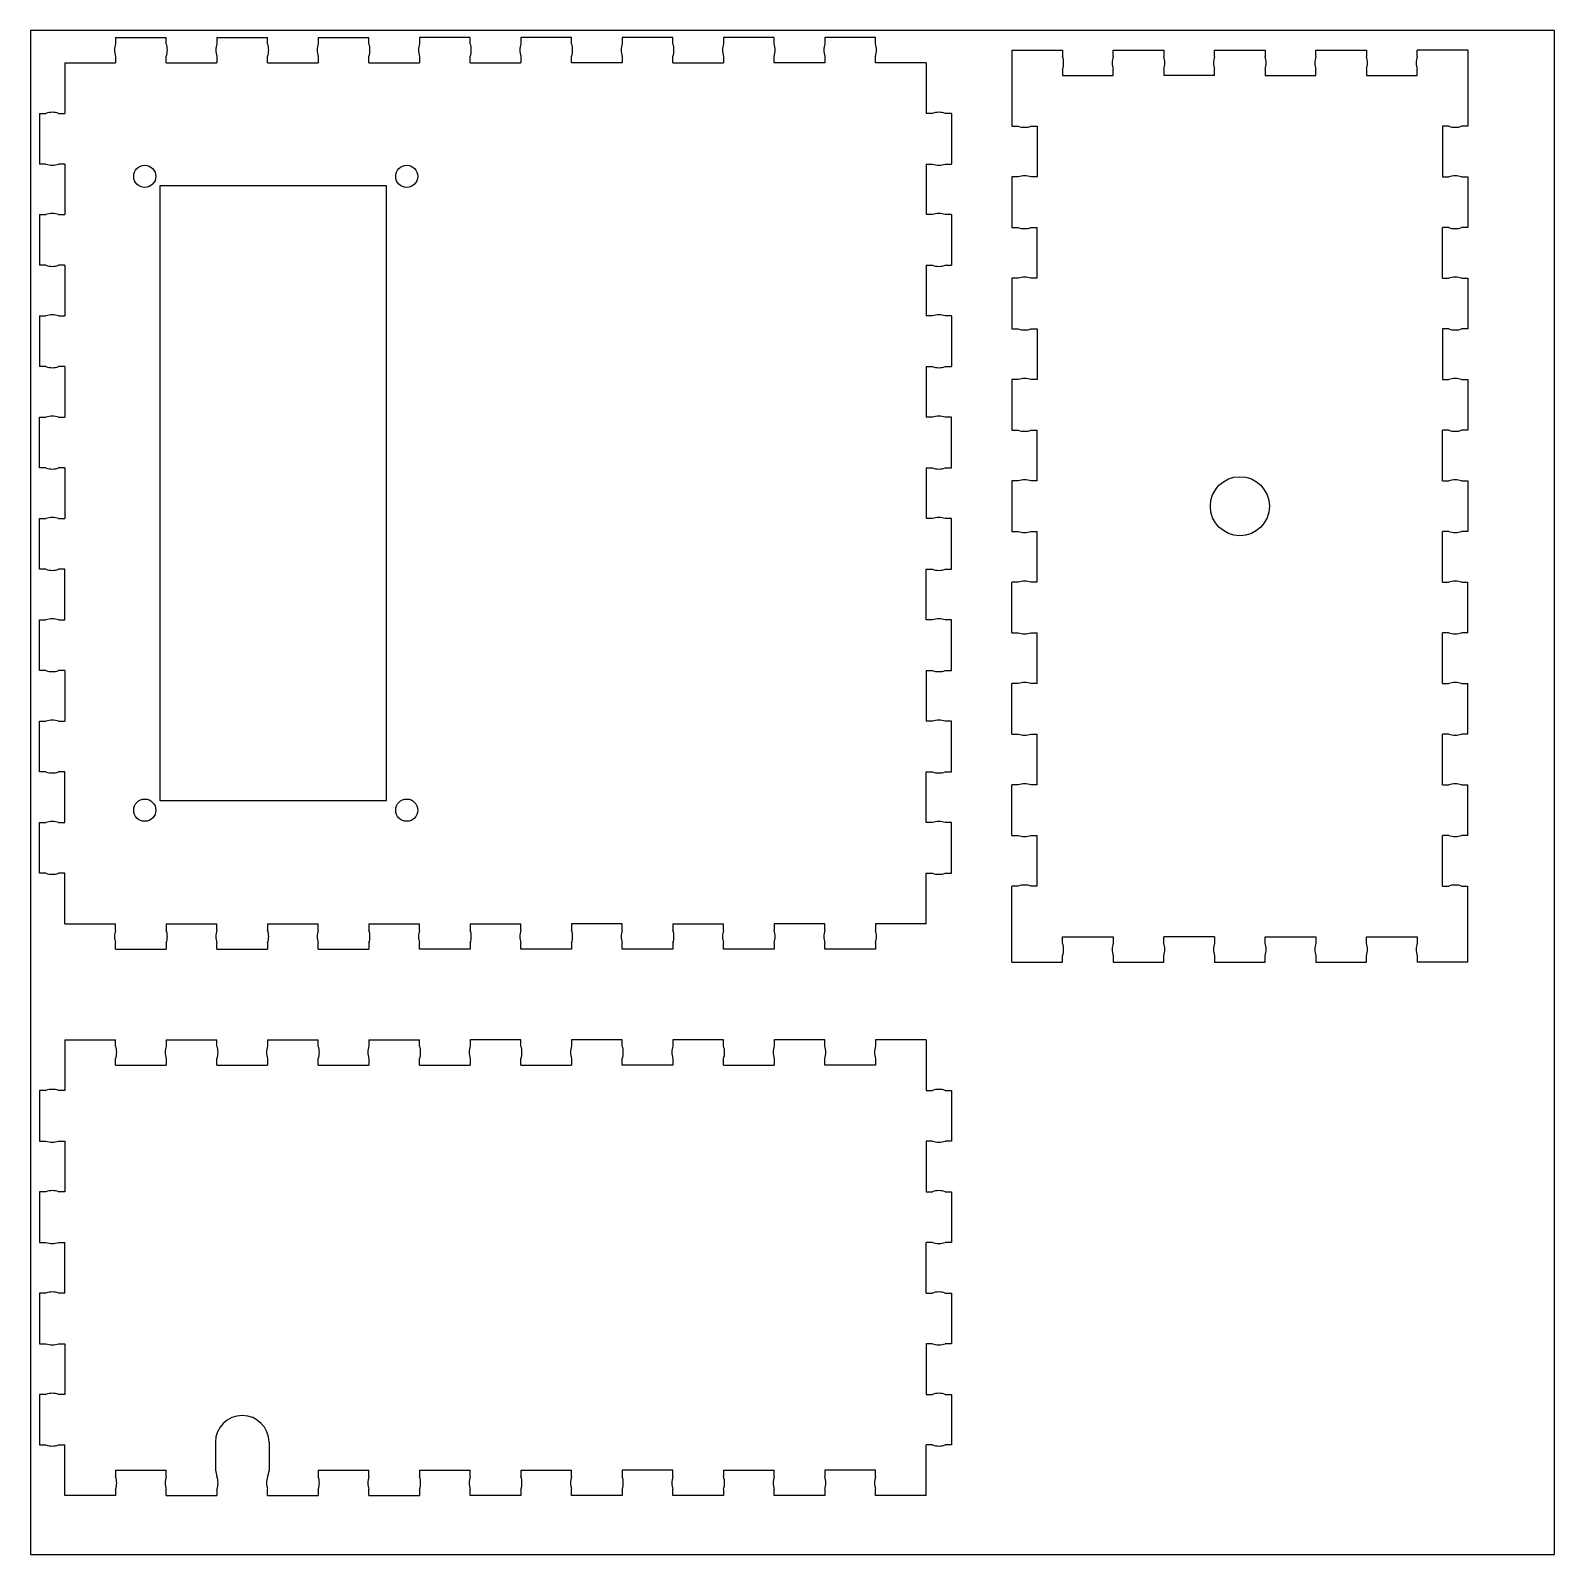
# Model space of a CAD drawing. Header units: inches. Extents: x 0.8 to 15.3, y 0.7 to 7.8.
# Drawn here: x 0.77 to 7.87, y 0.67 to 7.77 of the extents above; entities that cross this region are included whole.
import ezdxf

# ---------------------------------------------------------------- set-up
doc = ezdxf.new("R2010")
doc.units = ezdxf.units.IN
doc.header["$MEASUREMENT"] = 0

msp = doc.modelspace()

# ---------------------------------------------------------------- linework, layer by layer
for p, q in [((1.1715, 7.7404), (1.4075, 7.7404)), ((1.1715, 7.7404), (1.1715, 7.7109)), ((1.4075, 7.7109), (1.4075, 7.7404)), ((1.6435, 7.7404), (1.8795, 7.7404)), ((1.6435, 7.7404), (1.6435, 7.7109)), ((1.8795, 7.7109), (1.8795, 7.7404)), ((2.1155, 7.7404), (2.3515, 7.7404)), ((2.1155, 7.7404), (2.1155, 7.7109)), ((2.3515, 7.7109), (2.3515, 7.7404)), ((2.8235, 7.7404), (2.5875, 7.7404)), ((2.5875, 7.7404), (2.5875, 7.7109)), ((2.8235, 7.7109), (2.8235, 7.7404)), ((3.2955, 7.7404), (3.0595, 7.7404)), ((3.0595, 7.7404), (3.0595, 7.7109)), ((3.2955, 7.7109), (3.2955, 7.7404)), ((3.7675, 7.7404), (3.5315, 7.7404)), ((3.5315, 7.7404), (3.5315, 7.7109)), ((3.7675, 7.7109), (3.7675, 7.7404)), ((4.2395, 7.7404), (4.0035, 7.7404)), ((4.0035, 7.7404), (4.0035, 7.7109)), ((4.2395, 7.7109), (4.2395, 7.7404)), ((4.7115, 7.7404), (4.4755, 7.7404)), ((4.4755, 7.7404), (4.4755, 7.7109)), ((4.7115, 7.7109), (4.7115, 7.7404)), ((5.3469, 7.6803), (5.5829, 7.6803)), ((5.3469, 7.6803), (5.3469, 7.3263)), ((5.5829, 7.6803), (5.5829, 7.6508)), ((5.8189, 7.6803), (6.0549, 7.6803)), ((5.8189, 7.6508), (5.8189, 7.6803)), ((6.0549, 7.6803), (6.0549, 7.6508)), ((6.2909, 7.6803), (6.5269, 7.6803)), ((6.2909, 7.6508), (6.2909, 7.6803)), ((6.5269, 7.6803), (6.5269, 7.6508)), ((6.7629, 7.6803), (6.9989, 7.6803)), ((6.7629, 7.6508), (6.7629, 7.6803)), ((6.9989, 7.6803), (6.9989, 7.6508)), ((7.2349, 7.6508), (7.2349, 7.6803)), ((7.4709, 7.6803), (7.2349, 7.6803)), ((7.4709, 7.6803), (7.4709, 7.3263)), ((0.9355, 7.6224), (0.9355, 7.3864)), ((0.9355, 7.6224), (1.1715, 7.6224)), ((1.1715, 7.6519), (1.1715, 7.6224)), ((1.4075, 7.6224), (1.4075, 7.6519)), ((1.4075, 7.6224), (1.6435, 7.6224)), ((1.6435, 7.6519), (1.6435, 7.6224)), ((1.8795, 7.6224), (1.8795, 7.6519)), ((1.8795, 7.6224), (2.1155, 7.6224)), ((2.1155, 7.6519), (2.1155, 7.6224)), ((2.3515, 7.6224), (2.3515, 7.6519)), ((2.3515, 7.6224), (2.5875, 7.6224)), ((2.5875, 7.6519), (2.5875, 7.6224)), ((2.8235, 7.6224), (2.8235, 7.6519)), ((2.8235, 7.6224), (3.0595, 7.6224)), ((3.0595, 7.6519), (3.0595, 7.6224)), ((3.2955, 7.6224), (3.2955, 7.6519)), ((3.5315, 7.6224), (3.2955, 7.6224)), ((3.5315, 7.6519), (3.5315, 7.6224)), ((3.7675, 7.6224), (3.7675, 7.6519)), ((3.7675, 7.6224), (4.0035, 7.6224)), ((4.0035, 7.6519), (4.0035, 7.6224)), ((4.2395, 7.6224), (4.2395, 7.6519)), ((4.4755, 7.6224), (4.2395, 7.6224)), ((4.4755, 7.6519), (4.4755, 7.6224)), ((4.7115, 7.6224), (4.7115, 7.6519)), ((4.9475, 7.6224), (4.7115, 7.6224)), ((4.9475, 7.6224), (4.9475, 7.3864)), ((5.5829, 7.5918), (5.5829, 7.5623)), ((5.5829, 7.5623), (5.8189, 7.5623)), ((5.8189, 7.5623), (5.8189, 7.5918)), ((6.0549, 7.5918), (6.0549, 7.5623)), ((6.2909, 7.5623), (6.0549, 7.5623)), ((6.2909, 7.5623), (6.2909, 7.5918)), ((6.5269, 7.5918), (6.5269, 7.5623)), ((6.5269, 7.5623), (6.7629, 7.5623)), ((6.7629, 7.5623), (6.7629, 7.5918)), ((6.9989, 7.5918), (6.9989, 7.5623)), ((6.9989, 7.5623), (7.2349, 7.5623)), ((7.2349, 7.5623), (7.2349, 7.5918)), ((0.8175, 7.3864), (0.8175, 7.1504)), ((0.8175, 7.3864), (0.847, 7.3864)), ((0.906, 7.3864), (0.9355, 7.3864)), ((4.977, 7.3864), (4.9475, 7.3864)), ((5.0655, 7.3864), (5.036, 7.3864)), ((5.0655, 7.3864), (5.0655, 7.1504)), ((5.3469, 7.3263), (5.3764, 7.3263)), ((5.4354, 7.3263), (5.4649, 7.3263)), ((5.4649, 7.3263), (5.4649, 7.0903)), ((7.3529, 7.3263), (7.3529, 7.0903)), ((7.3824, 7.3263), (7.3529, 7.3263)), ((7.4709, 7.3263), (7.4414, 7.3263)), ((0.847, 7.1504), (0.8175, 7.1504)), ((0.9355, 7.1504), (0.906, 7.1504)), ((0.9355, 7.1504), (0.9355, 6.9144)), ((4.9475, 7.1504), (4.9475, 6.9144)), ((4.9475, 7.1504), (4.977, 7.1504)), ((5.036, 7.1504), (5.0655, 7.1504)), ((5.3469, 7.0903), (5.3469, 6.8543)), ((5.3764, 7.0903), (5.3469, 7.0903)), ((5.4649, 7.0903), (5.4354, 7.0903)), ((7.3529, 7.0903), (7.3824, 7.0903)), ((7.4414, 7.0903), (7.4709, 7.0903)), ((7.4709, 7.0903), (7.4709, 6.8543)), ((0.8175, 6.9144), (0.8175, 6.6784)), ((0.8175, 6.9144), (0.847, 6.9144)), ((0.906, 6.9144), (0.9355, 6.9144)), ((4.977, 6.9144), (4.9475, 6.9144)), ((5.0655, 6.9144), (5.036, 6.9144)), ((5.0655, 6.9144), (5.0655, 6.6784)), ((5.3469, 6.8543), (5.3764, 6.8543)), ((5.4354, 6.8543), (5.4649, 6.8543)), ((5.4649, 6.6183), (5.4649, 6.8543)), ((7.3529, 6.6183), (7.3529, 6.8543)), ((7.3824, 6.8543), (7.3529, 6.8543)), ((7.4709, 6.8543), (7.4414, 6.8543)), ((0.847, 6.6784), (0.8175, 6.6784)), ((0.9355, 6.6784), (0.906, 6.6784)), ((0.9355, 6.6784), (0.9355, 6.4424)), ((4.9475, 6.6784), (4.9475, 6.4424)), ((4.9475, 6.6784), (4.977, 6.6784)), ((5.036, 6.6784), (5.0655, 6.6784)), ((5.3469, 6.6183), (5.3469, 6.3823)), ((5.3764, 6.6183), (5.3469, 6.6183)), ((5.4649, 6.6183), (5.4354, 6.6183)), ((7.3529, 6.6183), (7.3824, 6.6183)), ((7.4414, 6.6183), (7.4709, 6.6183)), ((7.4709, 6.6183), (7.4709, 6.3823)), ((0.8175, 6.4424), (0.8175, 6.2064)), ((0.8175, 6.4424), (0.847, 6.4424)), ((0.906, 6.4424), (0.9355, 6.4424)), ((4.977, 6.4424), (4.9475, 6.4424)), ((5.0655, 6.4424), (5.036, 6.4424)), ((5.0655, 6.4424), (5.0655, 6.2064)), ((5.3469, 6.3823), (5.3764, 6.3823)), ((5.4354, 6.3823), (5.4649, 6.3823)), ((5.4649, 6.3823), (5.4649, 6.1463)), ((7.3529, 6.3823), (7.3529, 6.1463)), ((7.3824, 6.3823), (7.3529, 6.3823)), ((7.4709, 6.3823), (7.4414, 6.3823)), ((0.847, 6.2064), (0.8175, 6.2064)), ((0.9355, 6.2064), (0.906, 6.2064)), ((0.9355, 6.2064), (0.9355, 5.9704)), ((4.9475, 6.2064), (4.9475, 5.9704)), ((4.9475, 6.2064), (4.977, 6.2064)), ((5.036, 6.2064), (5.0655, 6.2064)), ((5.3469, 6.1463), (5.3469, 5.9103)), ((5.3764, 6.1463), (5.3469, 6.1463)), ((5.4649, 6.1463), (5.4354, 6.1463)), ((7.3529, 6.1463), (7.3824, 6.1463)), ((7.4414, 6.1463), (7.4709, 6.1463)), ((7.4709, 6.1463), (7.4709, 5.9103)), ((0.8175, 5.7344), (0.8175, 5.9704)), ((0.8175, 5.9704), (0.847, 5.9704)), ((0.906, 5.9704), (0.9355, 5.9704)), ((4.977, 5.9704), (4.9475, 5.9704)), ((5.0655, 5.9704), (5.036, 5.9704)), ((5.0655, 5.7344), (5.0655, 5.9704)), ((5.3469, 5.9103), (5.3764, 5.9103)), ((5.4354, 5.9103), (5.4649, 5.9103)), ((5.4649, 5.6743), (5.4649, 5.9103)), ((7.3529, 5.6743), (7.3529, 5.9103)), ((7.3824, 5.9103), (7.3529, 5.9103)), ((7.4709, 5.9103), (7.4414, 5.9103)), ((0.847, 5.7344), (0.8175, 5.7344)), ((0.9355, 5.7344), (0.906, 5.7344)), ((0.9355, 5.7344), (0.9355, 5.4984)), ((4.9475, 5.7344), (4.9475, 5.4984)), ((4.9475, 5.7344), (4.977, 5.7344)), ((5.036, 5.7344), (5.0655, 5.7344)), ((5.3469, 5.6743), (5.3469, 5.4383)), ((5.3764, 5.6743), (5.3469, 5.6743)), ((5.4649, 5.6743), (5.4354, 5.6743)), ((7.3529, 5.6743), (7.3824, 5.6743)), ((7.4414, 5.6743), (7.4709, 5.6743)), ((7.4709, 5.6743), (7.4709, 5.4383)), ((0.8175, 5.2624), (0.8175, 5.4984)), ((0.8175, 5.4984), (0.847, 5.4984)), ((0.906, 5.4984), (0.9355, 5.4984)), ((4.977, 5.4984), (4.9475, 5.4984)), ((5.0655, 5.4984), (5.036, 5.4984)), ((5.0655, 5.2624), (5.0655, 5.4984)), ((5.3469, 5.4383), (5.3764, 5.4383)), ((5.4354, 5.4383), (5.4649, 5.4383)), ((5.4649, 5.2023), (5.4649, 5.4383)), ((7.3529, 5.2023), (7.3529, 5.4383)), ((7.3824, 5.4383), (7.3529, 5.4383)), ((7.4709, 5.4383), (7.4414, 5.4383)), ((0.847, 5.2624), (0.8175, 5.2624)), ((0.9355, 5.2624), (0.906, 5.2624)), ((0.9355, 5.0264), (0.9355, 5.2624)), ((4.9475, 5.0264), (4.9475, 5.2624)), ((4.9475, 5.2624), (4.977, 5.2624)), ((5.036, 5.2624), (5.0655, 5.2624)), ((5.3469, 4.9663), (5.3469, 5.2023)), ((5.3764, 5.2023), (5.3469, 5.2023)), ((5.4649, 5.2023), (5.4354, 5.2023)), ((7.3529, 5.2023), (7.3824, 5.2023)), ((7.4414, 5.2023), (7.4709, 5.2023)), ((7.4709, 4.9663), (7.4709, 5.2023)), ((0.8175, 4.7904), (0.8175, 5.0264)), ((0.8175, 5.0264), (0.847, 5.0264)), ((0.906, 5.0264), (0.9355, 5.0264)), ((4.977, 5.0264), (4.9475, 5.0264)), ((5.0655, 5.0264), (5.036, 5.0264)), ((5.0655, 4.7904), (5.0655, 5.0264)), ((5.3469, 4.9663), (5.3764, 4.9663)), ((5.4354, 4.9663), (5.4649, 4.9663)), ((5.4649, 4.7303), (5.4649, 4.9663)), ((7.3529, 4.7303), (7.3529, 4.9663)), ((7.3824, 4.9663), (7.3529, 4.9663)), ((7.4709, 4.9663), (7.4414, 4.9663)), ((0.847, 4.7904), (0.8175, 4.7904)), ((0.9355, 4.7904), (0.906, 4.7904)), ((0.9355, 4.7904), (0.9355, 4.5544)), ((4.9475, 4.7904), (4.9475, 4.5544)), ((4.9475, 4.7904), (4.977, 4.7904)), ((5.036, 4.7904), (5.0655, 4.7904)), ((5.3469, 4.4943), (5.3469, 4.7303)), ((5.3764, 4.7303), (5.3469, 4.7303)), ((5.4649, 4.7303), (5.4354, 4.7303)), ((7.3529, 4.7303), (7.3824, 4.7303)), ((7.4414, 4.7303), (7.4709, 4.7303)), ((7.4709, 4.4943), (7.4709, 4.7303)), ((0.8175, 4.3184), (0.8175, 4.5544)), ((0.8175, 4.5544), (0.847, 4.5544)), ((0.906, 4.5544), (0.9355, 4.5544)), ((4.977, 4.5544), (4.9475, 4.5544)), ((5.0655, 4.5544), (5.036, 4.5544)), ((5.0655, 4.3184), (5.0655, 4.5544)), ((5.3469, 4.4943), (5.3764, 4.4943)), ((5.4354, 4.4943), (5.4649, 4.4943)), ((5.4649, 4.2583), (5.4649, 4.4943)), ((7.3529, 4.2583), (7.3529, 4.4943)), ((7.3824, 4.4943), (7.3529, 4.4943)), ((7.4709, 4.4943), (7.4414, 4.4943)), ((0.847, 4.3184), (0.8175, 4.3184)), ((0.9355, 4.3184), (0.906, 4.3184)), ((0.9355, 4.0824), (0.9355, 4.3184)), ((4.9475, 4.0824), (4.9475, 4.3184)), ((4.9475, 4.3184), (4.977, 4.3184)), ((5.036, 4.3184), (5.0655, 4.3184)), ((5.3469, 4.0223), (5.3469, 4.2583)), ((5.3764, 4.2583), (5.3469, 4.2583)), ((5.4649, 4.2583), (5.4354, 4.2583)), ((7.3529, 4.2583), (7.3824, 4.2583)), ((7.4414, 4.2583), (7.4709, 4.2583)), ((7.4709, 4.0223), (7.4709, 4.2583)), ((0.8175, 3.8464), (0.8175, 4.0824)), ((0.8175, 4.0824), (0.847, 4.0824)), ((0.906, 4.0824), (0.9355, 4.0824)), ((4.977, 4.0824), (4.9475, 4.0824)), ((5.0655, 4.0824), (5.036, 4.0824)), ((5.0655, 3.8464), (5.0655, 4.0824)), ((5.3469, 4.0223), (5.3764, 4.0223)), ((5.4354, 4.0223), (5.4649, 4.0223)), ((5.4649, 3.7863), (5.4649, 4.0223)), ((7.3529, 3.7863), (7.3529, 4.0223)), ((7.3824, 4.0223), (7.3529, 4.0223)), ((7.4709, 4.0223), (7.4414, 4.0223)), ((0.847, 3.8464), (0.8175, 3.8464)), ((0.9355, 3.8464), (0.906, 3.8464)), ((0.9355, 3.6104), (0.9355, 3.8464)), ((4.9475, 3.8464), (4.977, 3.8464)), ((4.9475, 3.6104), (4.9475, 3.8464)), ((5.036, 3.8464), (5.0655, 3.8464)), ((5.3469, 3.4323), (5.3469, 3.7863)), ((5.3764, 3.7863), (5.3469, 3.7863)), ((5.4649, 3.7863), (5.4354, 3.7863)), ((7.3529, 3.7863), (7.3824, 3.7863)), ((7.4414, 3.7863), (7.4709, 3.7863)), ((7.4709, 3.4323), (7.4709, 3.7863)), ((0.9355, 3.6104), (1.1715, 3.6104)), ((1.1715, 3.5809), (1.1715, 3.6104)), ((1.4075, 3.6104), (1.6435, 3.6104)), ((1.4075, 3.6104), (1.4075, 3.5809)), ((1.6435, 3.5809), (1.6435, 3.6104)), ((1.8795, 3.6104), (2.1155, 3.6104)), ((1.8795, 3.6104), (1.8795, 3.5809)), ((2.1155, 3.5809), (2.1155, 3.6104)), ((2.3515, 3.6104), (2.5875, 3.6104)), ((2.3515, 3.6104), (2.3515, 3.5809)), ((2.5875, 3.5809), (2.5875, 3.6104)), ((2.8235, 3.6104), (3.0595, 3.6104)), ((2.8235, 3.6104), (2.8235, 3.5809)), ((3.0595, 3.5809), (3.0595, 3.6104)), ((3.5315, 3.6104), (3.2955, 3.6104)), ((3.2955, 3.6104), (3.2955, 3.5809)), ((3.5315, 3.5809), (3.5315, 3.6104)), ((3.7675, 3.6104), (4.0035, 3.6104)), ((3.7675, 3.6104), (3.7675, 3.5809)), ((4.0035, 3.5809), (4.0035, 3.6104)), ((4.4755, 3.6104), (4.2395, 3.6104)), ((4.2395, 3.6104), (4.2395, 3.5809)), ((4.4755, 3.5809), (4.4755, 3.6104)), ((4.7115, 3.6104), (4.7115, 3.5809)), ((4.9475, 3.6104), (4.7115, 3.6104)), ((5.5829, 3.5503), (5.8189, 3.5503)), ((5.5829, 3.5208), (5.5829, 3.5503)), ((5.8189, 3.5503), (5.8189, 3.5208)), ((6.2909, 3.5503), (6.0549, 3.5503)), ((6.0549, 3.5208), (6.0549, 3.5503)), ((6.2909, 3.5503), (6.2909, 3.5208)), ((6.5269, 3.5503), (6.7629, 3.5503)), ((6.5269, 3.5208), (6.5269, 3.5503)), ((6.7629, 3.5503), (6.7629, 3.5208)), ((6.9989, 3.5208), (6.9989, 3.5503)), ((6.9989, 3.5503), (7.2349, 3.5503)), ((7.2349, 3.5503), (7.2349, 3.5208)), ((1.1715, 3.4924), (1.1715, 3.5219)), ((1.1715, 3.4924), (1.4075, 3.4924)), ((1.4075, 3.5219), (1.4075, 3.4924)), ((1.6435, 3.4924), (1.6435, 3.5219)), ((1.6435, 3.4924), (1.8795, 3.4924)), ((1.8795, 3.5219), (1.8795, 3.4924)), ((2.1155, 3.4924), (2.1155, 3.5219)), ((2.1155, 3.4924), (2.3515, 3.4924)), ((2.3515, 3.5219), (2.3515, 3.4924)), ((2.5875, 3.4924), (2.5875, 3.5219)), ((2.8235, 3.4924), (2.5875, 3.4924)), ((2.8235, 3.5219), (2.8235, 3.4924)), ((3.0595, 3.4924), (3.0595, 3.5219)), ((3.2955, 3.4924), (3.0595, 3.4924)), ((3.2955, 3.5219), (3.2955, 3.4924)), ((3.5315, 3.4924), (3.5315, 3.5219)), ((3.7675, 3.4924), (3.5315, 3.4924)), ((3.7675, 3.5219), (3.7675, 3.4924)), ((4.0035, 3.4924), (4.0035, 3.5219)), ((4.2395, 3.4924), (4.0035, 3.4924)), ((4.2395, 3.5219), (4.2395, 3.4924)), ((4.4755, 3.4924), (4.4755, 3.5219)), ((4.7115, 3.4924), (4.4755, 3.4924)), ((4.7115, 3.5219), (4.7115, 3.4924)), ((5.3469, 3.4323), (5.5829, 3.4323)), ((5.5829, 3.4323), (5.5829, 3.4618)), ((5.8189, 3.4618), (5.8189, 3.4323)), ((5.8189, 3.4323), (6.0549, 3.4323)), ((6.0549, 3.4323), (6.0549, 3.4618)), ((6.2909, 3.4618), (6.2909, 3.4323)), ((6.2909, 3.4323), (6.5269, 3.4323)), ((6.5269, 3.4323), (6.5269, 3.4618)), ((6.7629, 3.4618), (6.7629, 3.4323)), ((6.7629, 3.4323), (6.9989, 3.4323)), ((6.9989, 3.4323), (6.9989, 3.4618)), ((7.2349, 3.4618), (7.2349, 3.4323)), ((7.4709, 3.4323), (7.2349, 3.4323)), ((0.9355, 3.0707), (1.1715, 3.0707)), ((0.9355, 3.0707), (0.9355, 2.8347)), ((1.1715, 3.0412), (1.1715, 3.0707)), ((1.4075, 3.0707), (1.6435, 3.0707)), ((1.4075, 3.0707), (1.4075, 3.0412)), ((1.6435, 3.0412), (1.6435, 3.0707)), ((1.8795, 3.0707), (2.1155, 3.0707)), ((1.8795, 3.0707), (1.8795, 3.0412)), ((2.1155, 3.0412), (2.1155, 3.0707)), ((2.3515, 3.0707), (2.5875, 3.0707)), ((2.3515, 3.0707), (2.3515, 3.0412)), ((2.5875, 3.0412), (2.5875, 3.0707)), ((3.0595, 3.0707), (2.8235, 3.0707)), ((2.8235, 3.0707), (2.8235, 3.0412)), ((3.0595, 3.0412), (3.0595, 3.0707)), ((3.5315, 3.0707), (3.2955, 3.0707)), ((3.2955, 3.0707), (3.2955, 3.0412)), ((3.5315, 3.0412), (3.5315, 3.0707)), ((4.0035, 3.0707), (3.7675, 3.0707)), ((3.7675, 3.0707), (3.7675, 3.0412)), ((4.0035, 3.0412), (4.0035, 3.0707)), ((4.4755, 3.0707), (4.2395, 3.0707)), ((4.2395, 3.0707), (4.2395, 3.0412)), ((4.4755, 3.0412), (4.4755, 3.0707)), ((4.9475, 3.0707), (4.7115, 3.0707)), ((4.7115, 3.0707), (4.7115, 3.0412)), ((4.9475, 3.0707), (4.9475, 2.8347)), ((1.1715, 2.9527), (1.1715, 2.9822)), ((1.4075, 2.9822), (1.4075, 2.9527)), ((1.6435, 2.9527), (1.6435, 2.9822)), ((1.8795, 2.9822), (1.8795, 2.9527)), ((2.1155, 2.9527), (2.1155, 2.9822)), ((2.3515, 2.9822), (2.3515, 2.9527)), ((2.5875, 2.9527), (2.5875, 2.9822)), ((2.8235, 2.9822), (2.8235, 2.9527)), ((3.0595, 2.9527), (3.0595, 2.9822)), ((3.2955, 2.9822), (3.2955, 2.9527)), ((3.5315, 2.9527), (3.5315, 2.9822)), ((3.7675, 2.9822), (3.7675, 2.9527)), ((4.0035, 2.9527), (4.0035, 2.9822)), ((4.2395, 2.9822), (4.2395, 2.9527)), ((4.4755, 2.9527), (4.4755, 2.9822)), ((4.7115, 2.9822), (4.7115, 2.9527)), ((1.1715, 2.9527), (1.4075, 2.9527)), ((1.6435, 2.9527), (1.8795, 2.9527)), ((2.1155, 2.9527), (2.3515, 2.9527)), ((2.5875, 2.9527), (2.8235, 2.9527)), ((3.0595, 2.9527), (3.2955, 2.9527)), ((3.7675, 2.9527), (3.5315, 2.9527)), ((4.0035, 2.9527), (4.2395, 2.9527)), ((4.7115, 2.9527), (4.4755, 2.9527)), ((0.8175, 2.8347), (0.8175, 2.5987)), ((0.847, 2.8347), (0.8175, 2.8347)), ((0.9355, 2.8347), (0.906, 2.8347)), ((4.9475, 2.8347), (4.977, 2.8347)), ((5.036, 2.8347), (5.0655, 2.8347)), ((5.0655, 2.8347), (5.0655, 2.5987)), ((0.8175, 2.5987), (0.847, 2.5987)), ((0.906, 2.5987), (0.9355, 2.5987)), ((0.9355, 2.5987), (0.9355, 2.3627)), ((4.9475, 2.5987), (4.9475, 2.3627)), ((4.977, 2.5987), (4.9475, 2.5987)), ((5.0655, 2.5987), (5.036, 2.5987)), ((0.8175, 2.3627), (0.8175, 2.1267)), ((0.847, 2.3627), (0.8175, 2.3627)), ((0.9355, 2.3627), (0.906, 2.3627)), ((4.9475, 2.3627), (4.977, 2.3627)), ((5.036, 2.3627), (5.0655, 2.3627)), ((5.0655, 2.3627), (5.0655, 2.1267)), ((0.8175, 2.1267), (0.847, 2.1267)), ((0.906, 2.1267), (0.9355, 2.1267)), ((0.9355, 1.8907), (0.9355, 2.1267)), ((4.9475, 1.8907), (4.9475, 2.1267)), ((4.977, 2.1267), (4.9475, 2.1267)), ((5.0655, 2.1267), (5.036, 2.1267)), ((0.8175, 1.8907), (0.8175, 1.6547)), ((0.847, 1.8907), (0.8175, 1.8907)), ((0.9355, 1.8907), (0.906, 1.8907)), ((4.9475, 1.8907), (4.977, 1.8907)), ((5.036, 1.8907), (5.0655, 1.8907)), ((5.0655, 1.8907), (5.0655, 1.6547)), ((0.8175, 1.6547), (0.847, 1.6547)), ((0.906, 1.6547), (0.9355, 1.6547)), ((0.9355, 1.6547), (0.9355, 1.4187)), ((4.9475, 1.6547), (4.9475, 1.4187)), ((4.977, 1.6547), (4.9475, 1.6547)), ((5.0655, 1.6547), (5.036, 1.6547)), ((0.8175, 1.4187), (0.8175, 1.1827)), ((0.847, 1.4187), (0.8175, 1.4187)), ((0.9355, 1.4187), (0.906, 1.4187)), ((4.9475, 1.4187), (4.977, 1.4187)), ((5.036, 1.4187), (5.0655, 1.4187)), ((5.0655, 1.4187), (5.0655, 1.1827)), ((0.8175, 1.1827), (0.847, 1.1827)), ((0.906, 1.1827), (0.9355, 1.1827)), ((0.9355, 0.9467), (0.9355, 1.1827)), ((1.6365, 1.1952), (1.6365, 1.0647)), ((1.8865, 1.1952), (1.8865, 1.0647)), ((4.9475, 0.9467), (4.9475, 1.1827)), ((4.977, 1.1827), (4.9475, 1.1827)), ((5.0655, 1.1827), (5.036, 1.1827)), ((1.1715, 1.0647), (1.4075, 1.0647)), ((1.1715, 1.0647), (1.1715, 1.0352)), ((1.4075, 1.0352), (1.4075, 1.0647)), ((1.6365, 1.0647), (1.6435, 1.0352)), ((1.8865, 1.0647), (1.8795, 1.0352)), ((2.1155, 1.0647), (2.3515, 1.0647)), ((2.1155, 1.0647), (2.1155, 1.0352)), ((2.3515, 1.0352), (2.3515, 1.0647)), ((2.5875, 1.0647), (2.8235, 1.0647)), ((2.5875, 1.0647), (2.5875, 1.0352)), ((2.8235, 1.0352), (2.8235, 1.0647)), ((3.0595, 1.0647), (3.2955, 1.0647)), ((3.0595, 1.0647), (3.0595, 1.0352)), ((3.2955, 1.0352), (3.2955, 1.0647)), ((3.7675, 1.0647), (3.5315, 1.0647)), ((3.5315, 1.0647), (3.5315, 1.0352)), ((3.7675, 1.0352), (3.7675, 1.0647)), ((4.0035, 1.0647), (4.2395, 1.0647)), ((4.0035, 1.0647), (4.0035, 1.0352)), ((4.2395, 1.0352), (4.2395, 1.0647)), ((4.7115, 1.0647), (4.4755, 1.0647)), ((4.4755, 1.0647), (4.4755, 1.0352)), ((4.7115, 1.0352), (4.7115, 1.0647)), ((1.1715, 0.9467), (0.9355, 0.9467)), ((1.1715, 0.9762), (1.1715, 0.9467)), ((1.4075, 0.9467), (1.4075, 0.9762)), ((1.4075, 0.9467), (1.6435, 0.9467)), ((1.6435, 0.9762), (1.6435, 0.9467)), ((1.8795, 0.9467), (1.8795, 0.9762)), ((1.8795, 0.9467), (2.1155, 0.9467)), ((2.1155, 0.9762), (2.1155, 0.9467)), ((2.3515, 0.9467), (2.3515, 0.9762)), ((2.3515, 0.9467), (2.5875, 0.9467)), ((2.5875, 0.9762), (2.5875, 0.9467)), ((2.8235, 0.9467), (2.8235, 0.9762)), ((3.0595, 0.9467), (2.8235, 0.9467)), ((3.0595, 0.9762), (3.0595, 0.9467)), ((3.2955, 0.9467), (3.2955, 0.9762)), ((3.5315, 0.9467), (3.2955, 0.9467)), ((3.5315, 0.9762), (3.5315, 0.9467)), ((3.7675, 0.9467), (3.7675, 0.9762)), ((4.0035, 0.9467), (3.7675, 0.9467)), ((4.0035, 0.9762), (4.0035, 0.9467)), ((4.2395, 0.9467), (4.2395, 0.9762)), ((4.4755, 0.9467), (4.2395, 0.9467)), ((4.4755, 0.9762), (4.4755, 0.9467)), ((4.7115, 0.9467), (4.7115, 0.9762)), ((4.9475, 0.9467), (4.7115, 0.9467))]:
    msp.add_line(p, q)
for points in [[(0.7748, 0.6725), (7.8748, 0.6725), (7.8748, 7.7725), (0.7748, 7.7725)], [(1.3774, 7.048), (1.3774, 4.1848), (2.4336, 4.1848), (2.4336, 7.048)]]:
    msp.add_lwpolyline(points, close=True)
for centre, radius in [((1.3073, 7.0928), 0.0517), ((2.5278, 7.0928), 0.0517), ((6.4089, 5.5563), 0.1375), ((1.3073, 4.14), 0.0517), ((2.5278, 4.14), 0.0517)]:
    msp.add_circle(centre, radius)
for centre, radius, start, end in [((1.2561, 7.6814), 0.0895, 160.76054, 199.23946), ((1.323, 7.6814), 0.0895, 340.76054, 19.23946), ((1.7281, 7.6814), 0.0895, 160.76054, 199.23946), ((1.795, 7.6814), 0.0895, 340.76054, 19.23946), ((2.2001, 7.6814), 0.0895, 160.76054, 199.23946), ((2.267, 7.6814), 0.0895, 340.76054, 19.23946), ((2.6721, 7.6814), 0.0895, 160.76054, 199.23946), ((2.739, 7.6814), 0.0895, 340.76054, 19.23946), ((3.1441, 7.6814), 0.0895, 160.76054, 199.23946), ((3.211, 7.6814), 0.0895, 340.76054, 19.23946), ((3.6161, 7.6814), 0.0895, 160.76054, 199.23946), ((3.683, 7.6814), 0.0895, 340.76054, 19.23946), ((4.0881, 7.6814), 0.0895, 160.76054, 199.23946), ((4.155, 7.6814), 0.0895, 340.76054, 19.23946), ((4.5601, 7.6814), 0.0895, 160.76054, 199.23946), ((4.627, 7.6814), 0.0895, 340.76054, 19.23946), ((5.4983, 7.6213), 0.0895, 340.76054, 19.23946), ((5.9034, 7.6213), 0.0895, 160.76054, 199.23946), ((5.9703, 7.6213), 0.0895, 340.76054, 19.23946), ((6.3754, 7.6213), 0.0895, 160.76054, 199.23946), ((6.4423, 7.6213), 0.0895, 340.76054, 19.23946), ((6.8474, 7.6213), 0.0895, 160.76054, 199.23946), ((6.9143, 7.6213), 0.0895, 340.76054, 19.23946), ((7.3194, 7.6213), 0.0895, 160.76054, 199.23946), ((0.8765, 7.3019), 0.0895, 70.76054, 109.23946), ((5.0065, 7.3019), 0.0895, 70.76054, 109.23946), ((5.4059, 7.4108), 0.0895, 250.76054, 289.23946), ((7.4119, 7.4108), 0.0895, 250.76054, 289.23946), ((0.8765, 7.2349), 0.0895, 250.76054, 289.23946), ((5.0065, 7.2349), 0.0895, 250.76054, 289.23946), ((5.4059, 7.0058), 0.0895, 70.76054, 109.23946), ((7.4119, 7.0058), 0.0895, 70.76054, 109.23946), ((0.8765, 6.8299), 0.0895, 70.76054, 109.23946), ((5.0065, 6.8299), 0.0895, 70.76054, 109.23946), ((5.4059, 6.9388), 0.0895, 250.76054, 289.23946), ((7.4119, 6.9388), 0.0895, 250.76054, 289.23946), ((0.8765, 6.7629), 0.0895, 250.76054, 289.23946), ((5.0065, 6.7629), 0.0895, 250.76054, 289.23946), ((5.4059, 6.5338), 0.0895, 70.76054, 109.23946), ((7.4119, 6.5338), 0.0895, 70.76054, 109.23946), ((0.8765, 6.3579), 0.0895, 70.76054, 109.23946), ((5.0065, 6.3579), 0.0895, 70.76054, 109.23946), ((5.4059, 6.4668), 0.0895, 250.76054, 289.23946), ((7.4119, 6.4668), 0.0895, 250.76054, 289.23946), ((0.8765, 6.2909), 0.0895, 250.76054, 289.23946), ((5.0065, 6.2909), 0.0895, 250.76054, 289.23946), ((5.4059, 6.0618), 0.0895, 70.76054, 109.23946), ((7.4119, 6.0618), 0.0895, 70.76054, 109.23946), ((0.8765, 5.8859), 0.0895, 70.76054, 109.23946), ((5.0065, 5.8859), 0.0895, 70.76054, 109.23946), ((5.4059, 5.9948), 0.0895, 250.76054, 289.23946), ((7.4119, 5.9948), 0.0895, 250.76054, 289.23946), ((0.8765, 5.8189), 0.0895, 250.76054, 289.23946), ((5.0065, 5.8189), 0.0895, 250.76054, 289.23946), ((5.4059, 5.5898), 0.0895, 70.76054, 109.23946), ((7.4119, 5.5898), 0.0895, 70.76054, 109.23946), ((0.8765, 5.4139), 0.0895, 70.76054, 109.23946), ((5.0065, 5.4139), 0.0895, 70.76054, 109.23946), ((5.4059, 5.5228), 0.0895, 250.76054, 289.23946), ((7.4119, 5.5228), 0.0895, 250.76054, 289.23946), ((0.8765, 5.3469), 0.0895, 250.76054, 289.23946), ((5.0065, 5.3469), 0.0895, 250.76054, 289.23946), ((5.4059, 5.1178), 0.0895, 70.76054, 109.23946), ((7.4119, 5.1178), 0.0895, 70.76054, 109.23946), ((0.8765, 4.9419), 0.0895, 70.76054, 109.23946), ((5.0065, 4.9419), 0.0895, 70.76054, 109.23946), ((5.4059, 5.0508), 0.0895, 250.76054, 289.23946), ((7.4119, 5.0508), 0.0895, 250.76054, 289.23946), ((0.8765, 4.8749), 0.0895, 250.76054, 289.23946), ((5.0065, 4.8749), 0.0895, 250.76054, 289.23946), ((5.4059, 4.6458), 0.0895, 70.76054, 109.23946), ((7.4119, 4.6458), 0.0895, 70.76054, 109.23946), ((0.8765, 4.4699), 0.0895, 70.76054, 109.23946), ((5.0065, 4.4699), 0.0895, 70.76054, 109.23946), ((5.4059, 4.5788), 0.0895, 250.76054, 289.23946), ((7.4119, 4.5788), 0.0895, 250.76054, 289.23946), ((0.8765, 4.4029), 0.0895, 250.76054, 289.23946), ((5.0065, 4.4029), 0.0895, 250.76054, 289.23946), ((5.4059, 4.1738), 0.0895, 70.76054, 109.23946), ((7.4119, 4.1738), 0.0895, 70.76054, 109.23946), ((0.8765, 3.9979), 0.0895, 70.76054, 109.23946), ((5.0065, 3.9979), 0.0895, 70.76054, 109.23946), ((5.4059, 4.1068), 0.0895, 250.76054, 289.23946), ((7.4119, 4.1068), 0.0895, 250.76054, 289.23946), ((0.8765, 3.9309), 0.0895, 250.76054, 289.23946), ((5.0065, 3.9309), 0.0895, 250.76054, 289.23946), ((5.4059, 3.7018), 0.0895, 70.76054, 109.23946), ((7.4119, 3.7018), 0.0895, 70.76054, 109.23946), ((1.2561, 3.5514), 0.0895, 160.76054, 199.23946), ((1.323, 3.5514), 0.0895, 340.76054, 19.23946), ((1.7281, 3.5514), 0.0895, 160.76054, 199.23946), ((1.795, 3.5514), 0.0895, 340.76054, 19.23946), ((2.2001, 3.5514), 0.0895, 160.76054, 199.23946), ((2.267, 3.5514), 0.0895, 340.76054, 19.23946), ((2.6721, 3.5514), 0.0895, 160.76054, 199.23946), ((2.739, 3.5514), 0.0895, 340.76054, 19.23946), ((3.1441, 3.5514), 0.0895, 160.76054, 199.23946), ((3.211, 3.5514), 0.0895, 340.76054, 19.23946), ((3.6161, 3.5514), 0.0895, 160.76054, 199.23946), ((3.683, 3.5514), 0.0895, 340.76054, 19.23946), ((4.0881, 3.5514), 0.0895, 160.76054, 199.23946), ((4.155, 3.5514), 0.0895, 340.76054, 19.23946), ((4.5601, 3.5514), 0.0895, 160.76054, 199.23946), ((4.627, 3.5514), 0.0895, 340.76054, 19.23946), ((5.4983, 3.4913), 0.0895, 340.76054, 19.23946), ((5.9034, 3.4913), 0.0895, 160.76054, 199.23946), ((5.9703, 3.4913), 0.0895, 340.76054, 19.23946), ((6.3754, 3.4913), 0.0895, 160.76054, 199.23946), ((6.4423, 3.4913), 0.0895, 340.76054, 19.23946), ((6.8474, 3.4913), 0.0895, 160.76054, 199.23946), ((6.9143, 3.4913), 0.0895, 340.76054, 19.23946), ((7.3194, 3.4913), 0.0895, 160.76054, 199.23946), ((1.087, 3.0117), 0.0895, 340.76054, 19.23946), ((1.4921, 3.0117), 0.0895, 160.76054, 199.23946), ((1.559, 3.0117), 0.0895, 340.76054, 19.23946), ((1.9641, 3.0117), 0.0895, 160.76054, 199.23946), ((2.031, 3.0117), 0.0895, 340.76054, 19.23946), ((2.4361, 3.0117), 0.0895, 160.76054, 199.23946), ((2.503, 3.0117), 0.0895, 340.76054, 19.23946), ((2.9081, 3.0117), 0.0895, 160.76054, 199.23946), ((2.975, 3.0117), 0.0895, 340.76054, 19.23946), ((3.3801, 3.0117), 0.0895, 160.76054, 199.23946), ((3.447, 3.0117), 0.0895, 340.76054, 19.23946), ((3.8521, 3.0117), 0.0895, 160.76054, 199.23946), ((3.919, 3.0117), 0.0895, 340.76054, 19.23946), ((4.3241, 3.0117), 0.0895, 160.76054, 199.23946), ((4.391, 3.0117), 0.0895, 340.76054, 19.23946), ((4.7961, 3.0117), 0.0895, 160.76054, 199.23946), ((0.8765, 2.7501), 0.0895, 70.76054, 109.23946), ((5.0065, 2.7501), 0.0895, 70.76054, 109.23946), ((0.8765, 2.6832), 0.0895, 250.76054, 289.23946), ((5.0065, 2.6832), 0.0895, 250.76054, 289.23946), ((0.8765, 2.2781), 0.0895, 70.76054, 109.23946), ((5.0065, 2.2781), 0.0895, 70.76054, 109.23946), ((0.8765, 2.2112), 0.0895, 250.76054, 289.23946), ((5.0065, 2.2112), 0.0895, 250.76054, 289.23946), ((0.8765, 1.8061), 0.0895, 70.76054, 109.23946), ((5.0065, 1.8061), 0.0895, 70.76054, 109.23946), ((0.8765, 1.7392), 0.0895, 250.76054, 289.23946), ((5.0065, 1.7392), 0.0895, 250.76054, 289.23946), ((0.8765, 1.3341), 0.0895, 70.76054, 109.23946), ((5.0065, 1.3341), 0.0895, 70.76054, 109.23946), ((1.7615, 1.1952), 0.125, 0, 180), ((0.8765, 1.2672), 0.0895, 250.76054, 289.23946), ((5.0065, 1.2672), 0.0895, 250.76054, 289.23946), ((1.087, 1.0057), 0.0895, 340.76054, 19.23946), ((1.4921, 1.0057), 0.0895, 160.76054, 199.23946), ((1.559, 1.0057), 0.0895, 340.76054, 19.23946), ((1.9641, 1.0057), 0.0895, 160.76054, 199.23946), ((2.031, 1.0057), 0.0895, 340.76054, 19.23946), ((2.4361, 1.0057), 0.0895, 160.76054, 199.23946), ((2.503, 1.0057), 0.0895, 340.76054, 19.23946), ((2.9081, 1.0057), 0.0895, 160.76054, 199.23946), ((2.975, 1.0057), 0.0895, 340.76054, 19.23946), ((3.3801, 1.0057), 0.0895, 160.76054, 199.23946), ((3.447, 1.0057), 0.0895, 340.76054, 19.23946), ((3.8521, 1.0057), 0.0895, 160.76054, 199.23946), ((3.919, 1.0057), 0.0895, 340.76054, 19.23946), ((4.3241, 1.0057), 0.0895, 160.76054, 199.23946), ((4.391, 1.0057), 0.0895, 340.76054, 19.23946), ((4.7961, 1.0057), 0.0895, 160.76054, 199.23946)]:
    msp.add_arc(centre, radius, start, end)

doc.saveas('drawing.dxf')
